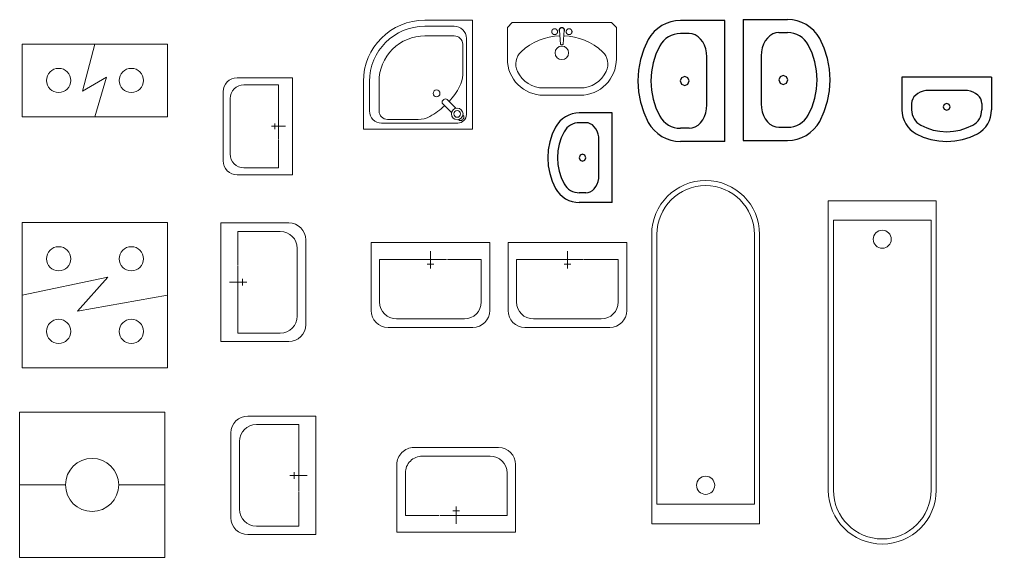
# Model space of a CAD drawing. Header units: millimetres. Extents: x -497 to 40677, y -388 to 21547.
# Drawn here: x 22518 to 26530, y 7440 to 9663 of the extents above; entities that cross this region are included whole.
import ezdxf

# ---------------------------------------------------------------- set-up
doc = ezdxf.new("R2010")
doc.units = ezdxf.units.MM
doc.linetypes.add('DASHED', pattern=[70, 50, -20])
doc.layers.add('MEBEL', color=7, linetype='DASHED')
doc.layers.add('SANTEH', color=30, linetype='Continuous')

# ---------------------------------------------------------------- blocks, each defined once
blk = doc.blocks.new('A$C0AA73124')
at = {"layer": 'MEBEL', "linetype": 'ByBlock'}
for p, q in [((1.151650423518731, -40.79423401478562), (1.151650423518731, -223.4069011603133)), ((501.1516504235187, -40.79423401478562), (1.151650423518731, -40.79423401478562)), ((501.1516504235187, -40.79423401478562), (501.1516504235187, -223.4069011603133)), ((119.0774849615991, -118.7551710381231), (103.8114908548305, -124.0961604275217)), ((135.3476949086325, -115.484252815193), (119.0774849615991, -118.7551710381231)), ((152.1277585997886, -114.382790953794), (135.3476949086325, -115.484252815193)), ((152.1277585997886, -114.3560134970758), (152.1277585997886, -114.382790953794)), ((350.1755422472488, -114.382790953794), (152.1277585997886, -114.382790953794)), ((350.1755422472488, -114.3560134970758), (350.1755422472488, -114.382790953794)), ((366.9556059384049, -115.484252815193), (350.1755422472488, -114.382790953794)), ((383.2258158854384, -118.7551710381231), (366.9556059384049, -115.484252815193)), ((398.491809992207, -124.0961604275217), (383.2258158854384, -118.7551710381231)), ((68.44152803342149, -150.6335793424805), (61.3228780720965, -162.0873680504446)), ((78.1029417632526, -140.2812524959445), (68.44152803342149, -150.6335793424805)), ((90.01356209427468, -131.3449377235083), (78.1029417632526, -140.2812524959445)), ((103.8114908548305, -124.0961604275217), (90.01356209427468, -131.3449377235083)), ((412.2897387527628, -131.3449377235083), (398.491809992207, -124.0961604275217)), ((424.2003590837849, -140.2812524959445), (412.2897387527628, -131.3449377235083)), ((433.861772813616, -150.6335793424805), (424.2003590837849, -140.2812524959445)), ((440.980422774941, -162.0873680504446), (433.861772813616, -150.6335793424805)), ((56.96328845609969, -174.29460104584), (55.49522310988687, -186.8843677311961)), ((55.49522310988687, -186.8843677311961), (55.49522310988687, -223.4069011603133)), ((61.3228780720965, -162.0873680504446), (56.96328845609969, -174.29460104584)), ((237.7009572880488, -192.4558273016592), (232.1294977680227, -205.9065205588704)), ((251.1516504235187, -186.8843677311961), (237.7009572880488, -192.4558273016592)), ((264.6023435589887, -192.4558273016592), (251.1516504235187, -186.8843677311961)), ((270.1738030790148, -205.9065205588704), (264.6023435589887, -192.4558273016592)), ((445.3400123909378, -174.2946010458109), (440.980422774941, -162.0873680504446)), ((446.8080777371506, -186.8843677311961), (445.3400123909378, -174.2946010458109)), ((446.8080777371506, -186.8843677311961), (446.8080777371506, -223.4069011603133)), ((1.146211615850916, -223.4069011603133), (2.504097866418306, -243.6090951637598)), ((55.49521920297411, -223.4069011603133), (56.36423512420151, -236.3358399615972)), ((56.36423512420151, -236.3358399615972), (58.95564925928193, -249.0321866752056)), ((232.1294977680227, -205.9065205588704), (237.7009572880488, -219.3572138160525)), ((237.7009572880488, -219.3572138160525), (251.1516504235187, -224.9286733865156)), ((251.1516504235187, -224.9286733865156), (264.6023435589887, -219.3572138160525)), ((264.6023435589887, -219.3572138160525), (270.1738030790148, -205.9065205588704)), ((443.3476515877555, -249.0321866752056), (445.9390657228359, -236.3358399615972)), ((445.9390657228359, -236.3358399615972), (446.8080816440633, -223.4069011603133)), ((499.7992029806192, -243.6090951637598), (501.1570892311865, -223.4069011603133)), ((2.504097866418306, -243.6090951637598), (6.553328194204369, -263.4478509491601)), ((6.553328194204369, -263.4478509491601), (13.22105679570814, -282.566268565366)), ((58.95564925928193, -249.0321866752056), (63.22284197200497, -261.2675335536478)), ((63.22284197200497, -261.2675335536478), (69.0890463074611, -272.8217662535899)), ((69.0890463074611, -272.8217662535899), (76.44872903246142, -283.4870237009891)), ((425.854571814576, -283.4870237009891), (433.2142545395764, -272.8217662535899)), ((433.2142545395764, -272.8217662535899), (439.0804588750325, -261.2675335536478)), ((439.0804588750325, -261.2675335536478), (443.3476515877555, -249.0321866752056)), ((489.0822440513293, -282.566268565366), (495.7499726528331, -263.4478509491601)), ((495.7499726528331, -263.4478509491601), (499.7992029806192, -243.6090951637598)), ((13.22105679570814, -282.566268565366), (22.38733098650118, -300.6204069716914)), ((22.38733098650118, -300.6204069716914), (33.88724915454804, -317.2854715497524)), ((33.88724915454804, -317.2854715497524), (47.51392734622641, -332.2616571707767)), ((76.44872903246142, -283.4870237009891), (85.1694891823281, -293.0714375195093)), ((85.1694891823281, -293.0714375195093), (95.09443995908077, -301.4025837497029)), ((95.09443995908077, -301.4025837497029), (106.0450311307795, -308.3305847624433)), ((106.0450311307795, -308.3305847624433), (140.3178173678461, -324.2505649423401)), ((361.9854834791913, -324.2505649423401), (396.2582697162579, -308.3305847624433)), ((396.2582697162579, -308.3305847624433), (407.2088608879567, -301.4025837497029)), ((407.2088608879567, -301.4025837497029), (417.1338116647094, -293.0714375195093)), ((417.1338116647094, -293.0714375195093), (425.854571814576, -283.4870237009891)), ((454.7893735008111, -332.2616571707767), (468.4160516924894, -317.2854715497524)), ((468.4160516924894, -317.2854715497524), (479.9159698605363, -300.6204069716914)), ((479.9159698605363, -300.6204069716914), (489.0822440513293, -282.566268565366)), ((47.51392734622641, -332.2616571707767), (63.0222211163491, -345.2795417009911)), ((63.0222211163491, -345.2795417009911), (80.13313568584272, -356.1049329157395)), ((80.13313568584272, -356.1049329157395), (120.5260621377965, -374.8677665342693)), ((140.3178173678461, -324.2505649423401), (176.2992903082049, -335.8005973340187)), ((176.2992903082049, -335.8005973340187), (213.4347360826214, -342.8026191002573)), ((213.4347360826214, -342.8026191002573), (251.1516504235187, -345.1486825038737)), ((251.1516504235187, -345.1486825038737), (288.8685647644161, -342.8026191002573)), ((288.8685647644161, -342.8026191002573), (326.0040105388325, -335.8005973340187)), ((326.0040105388325, -335.8005973340187), (361.9854834791913, -324.2505649423401)), ((381.7772387092409, -374.8677665342693), (422.1701651611947, -356.1049329157395)), ((422.1701651611947, -356.1049329157395), (439.2810797306884, -345.2795417009911)), ((439.2810797306884, -345.2795417009911), (454.7893735008111, -332.2616571707767)), ((120.5260621377965, -374.8677665342693), (162.9327978933579, -388.4803045889421)), ((162.9327978933579, -388.4803045889421), (206.6995730432536, -396.7326873107522)), ((206.6995730432536, -396.7326873107522), (251.1516504235187, -399.4976905828808)), ((251.1516504235187, -399.4976905828808), (295.6037278037838, -396.7326873107522)), ((295.6037278037838, -396.7326873107522), (339.3705029536795, -388.4803045889421)), ((339.3705029536795, -388.4803045889421), (381.7772387092409, -374.8677665342693))]:
    blk.add_line(p, q, dxfattribs=at)
blk = doc.blocks.new('раковина')
at = {"color": 0, "lineweight": 9}
for p, q in [((-35, 0), (-106.6460973620415, 0)), ((-88.58649766817689, 13.64212143234909), (-88.58649766817689, -14.03530623205006))]:
    blk.add_line(p, q, dxfattribs=at)
blk.add_lwpolyline([(0, 245), (-279.9999999962747, 245, 0.4142135623730951), (-349.9999999962747, 175), (-349.9999999962747, -175, 0.4142135623730951), (-280, -245), (0, -245)], format="xyb", close=True, dxfattribs=at)
blk.add_lwpolyline([(-69.99999999627471, 210), (-244.9999999962747, 210.0000000009313, 0.4142135623730951), (-314.9999999962747, 140.0000000009313), (-314.9999999962747, -140, 0.4142135623730951), (-245, -210), (-70, -210), (-69.99999999627471, -70)], format="xyb", dxfattribs=at)
blk.add_lwpolyline([(-69.99999999627471, -66.5), (-69.99999999627471, 210)], dxfattribs=at)
blk = doc.blocks.new('плита')
at = {"lineweight": 9}
blk.add_lwpolyline([(300.0000000000218, 299.9999999999927), (300.0000000000218, -300.0000000000073), (-299.9999999999782, -300.0000000000073), (-299.9999999999782, 299.9999999999927)], close=True, dxfattribs=at)
for centre in [(-149.9999999999782, 149.9999999999927), (150.0000000000218, 149.9999999999927), (-149.9999999999782, -150.0000000000073), (150.0000000000218, -150.0000000000073)]:
    blk.add_circle(centre, 50, dxfattribs=at)

msp = doc.modelspace()

# ---------------------------------------------------------------- hatches: boundary and pattern name
at = {"lineweight": 9, "ltscale": 600}
h = msp.add_hatch(color=256, dxfattribs=at)
edge = h.paths.add_edge_path()
edge.add_line((24747.34371264145, 9609.259018554869), (24746.63628538005, 9617.204801113221))
edge.add_ellipse((24756.58309841395, 9618.990117893954), major_axis=(10.10576298371302, -3.712715341110187e-15), ratio=1, start_angle=540, end_angle=550.1754626554053, ccw=False)
edge.add_arc((24756.58309841395, 9618.990117893954), 10.10576298371302, 450, 540, ccw=False)
edge.add_line((24756.58309841395, 9629.095880877627), (24756.58309841395, 9630.022441287401))
edge.add_line((24756.58309841395, 9630.02244128746), (24748.94448700413, 9630.02244128746))
edge.add_arc((24756.58309841395, 9618.990117893954), 13.41866400745597, 844.6981342835142, 946.4847699121553)
h.paths.add_polyline_path([(24756.58309841395, 9630.02244128746), (24764.22170982376, 9630.02244128746, 0.152566653256377), (24756.58309841395, 9632.408781901402)])
h.paths.add_polyline_path([(24748.94448700041, 9630.02244128746), (24756.58309841395, 9630.02244128746), (24756.58309841395, 9632.408781901402, 0.1525666532563772)])
h.paths.add_polyline_path([(24766.52991144225, 9617.20480111328), (24765.82248418272, 9609.259018554869, 0.4758332592079194), (24764.22170982376, 9630.02244128746), (24756.58309841395, 9630.02244128746), (24756.58309841395, 9629.095880877627, -0.4672400657637396)])

# ---------------------------------------------------------------- linework, layer by layer
for p, q in [((24746.63628538192, 9617.20480111328), (24746.47733542934, 9618.990117893954)), ((24746.47733542934, 9618.990117893954), (24751.65565249562, 9560.82755665428)), ((24751.65565249562, 9560.82755665428), (24746.63628538192, 9617.20480111328)), ((24766.68886139482, 9618.990117893954), (24761.51054432854, 9560.827556654396)), ((24766.68886139482, 9618.990117893954), (24761.51054432854, 9560.827556654396))]:
    msp.add_line(p, q, dxfattribs=at)
at = {"lineweight": 9}
for p, q in [((22529.58242192358, 9561.07084973569), (23129.58242192358, 9561.07084973569)), ((22829.58242192358, 9561.07084973569), (22777.57279512525, 9366.968280042805)), ((22777.57279512525, 9366.968280042805), (22876.95490472257, 9424.346567772613)), ((22876.95490472257, 9424.346567772613), (22829.58242192358, 9261.07084973569)), ((25856.33463896677, 7718.785482403058), (25856.33463896677, 8914.367077089548)), ((25856.33463896677, 8914.367077089548), (26301.74764076859, 8914.367077090013)), ((26301.74764076859, 7718.785482403058), (26301.74764076859, 8914.367077090013)), ((25877.62053769693, 8833.40661727095), (26280.46174203843, 8833.40661727095)), ((25877.62053769693, 7718.785482403058), (25877.62053769693, 8833.40661727095)), ((26280.46174203843, 7718.785482403058), (26280.46174203843, 8833.40661727095)), ((25127.38473956153, 8775.182935095094), (25127.38473956153, 7579.601340408139)), ((25148.67063829169, 8775.182935095094), (25148.67063829169, 7660.561800227202)), ((25551.51184263319, 8775.182935095094), (25551.51184263319, 7660.561800227202)), ((25572.79774136335, 8775.182935095094), (25572.79774136335, 7579.601340408604)), ((22529.58242192358, 8524.537121177469), (22882.6404525885, 8598.510244502155)), ((22882.6404525885, 8598.510244502155), (22756.8952805759, 8457.699793790634)), ((22756.8952805759, 8457.699793790634), (23129.58242192358, 8524.537121177469)), ((22517.81904956565, 7740.322808453049), (22708.07490212336, 7740.322808453049)), ((22927.56319701165, 7740.322808453049), (23117.81904956565, 7740.322808453049)), ((25551.51184263319, 7660.561800227202), (25148.67063829169, 7660.561800227202)), ((25572.79774136335, 7579.601340408604), (25127.38473956153, 7579.601340408139))]:
    msp.add_line(p, q, dxfattribs=at)
at = {"color": 0, "lineweight": 9}
for p, q in [((23572.27692216501, 9232.789217613456), (23572.27692216501, 9210.195399101176)), ((23616.02100191504, 9221.65279194904), (23557.53439179301, 9221.65279194904)), ((24214.19455791131, 8706.113045590399), (24214.19455791131, 8634.466948226494)), ((24779.32663186506, 8706.113045590399), (24779.32663186506, 8634.466948226494)), ((24200.5524364771, 8652.526547922222), (24228.2298641415, 8652.526547922222)), ((24765.68451043457, 8652.526547922222), (24793.36193809897, 8652.526547922222)), ((23437.9741109857, 8563.744509920878), (23437.9741109857, 8591.421937585277)), ((23384.38761331752, 8577.386631353227), (23456.03371068329, 8577.386631353227)), ((24334.35282676533, 7633.240330528635), (24306.67539910093, 7633.240330528635)), ((24320.71070533484, 7579.653832860458), (24320.71070533484, 7651.299930224362))]:
    msp.add_line(p, q, dxfattribs=at)
at = {"lineweight": 9, "ltscale": 600}
msp.add_lwpolyline([(24981.58309841395, 9500.02244128746, -0.414213562373095), (24831.58309841395, 9350.02244128746), (24681.58309841395, 9350.02244128746, -0.414213562373095), (24531.58309841395, 9500.02244128746), (24531.58309841395, 9630.02244128746), (24551.58309841395, 9650.02244128746), (24961.58309841395, 9650.02244128746), (24981.58309841395, 9630.02244128746)], format="xyb", close=True, dxfattribs=at)
msp.add_lwpolyline([(24748.53391395748, 9595.890745418197, 0.1816379869150311), (24588.60963876412, 9529.764279923802, 0.3263505073803009), (24573.13852308557, 9448.64370947802, 0.2898144196813102), (24681.58309841395, 9380.02244128746), (24831.58309841395, 9380.02244128746, 0.2898144196813102), (24940.0276737386, 9448.643709478136, 0.3263505073803007), (24924.55655806005, 9529.764279923802, 0.1816379869150315), (24764.63228286669, 9595.890745418197)], format="xyb", dxfattribs=at)
for points in [[(24738.71465368435, 9610.216993210772), (24738.76516181842, 9610.015490546291), (24738.80222757399, 9609.81948288279), (24738.81480598316, 9609.63112489081), (24738.79185208172, 9609.452571240538), (24738.72594785929, 9609.285045357356), (24738.62418316171, 9609.126045685429), (24738.49727478117, 9608.97213942388), (24738.35593951732, 9608.81989377195), (24738.21089416981, 9608.665875928877), (24738.07285553083, 9608.506653093435), (24737.95254040003, 9608.338792465096), (24737.86066558078, 9608.158861242751), (24737.80446804554, 9607.964804384093), (24737.77726549149, 9607.760077879233), (24737.76889579609, 9607.549515477433), (24737.7691968368, 9607.33795092714), (24737.76800649107, 9607.130217977268), (24737.75516263262, 9606.931150376731), (24737.7205031389, 9606.745581874326), (24737.6538658911, 9606.578346218732), (24737.54837018118, 9606.432473181914), (24737.41026099637, 9606.303776628505), (24737.24906474591, 9606.186266445955), (24737.07430783525, 9606.073952522063), (24736.8955166699, 9605.96084474428), (24736.72221766278, 9605.840953000523), (24736.56393721566, 9605.708287178124), (24736.43020173401, 9605.556857164884), (24736.32750977069, 9605.382872717855), (24736.25024842337, 9605.19134307262), (24736.18977693707, 9604.989477334246), (24736.13745455683, 9604.784484607568), (24736.08464052394, 9604.583573997654), (24736.02269407973, 9604.393954609455), (24735.94297446922, 9604.22283554804), (24735.83684093371, 9604.07742591836), (24735.69838241726, 9603.96237146743), (24735.53260665626, 9603.872064510178), (24735.34725108609, 9603.798334003477), (24735.15005314961, 9603.73300890455), (24734.94875027851, 9603.667918169922), (24734.75107991189, 9603.5948907567), (24734.56477948517, 9603.505755621874), (24734.39758643747, 9603.39234172232), (24734.25485255808, 9603.249361769813), (24734.13238703326, 9603.083063496211), (24734.02361340314, 9602.902578388042), (24733.92195520789, 9602.717037931834), (24733.82083598763, 9602.53557361423), (24733.71367927879, 9602.367316921991), (24733.59390862897, 9602.221399341644), (24733.45494756714, 9602.106952359718), (24733.29222610086, 9602.029945788956), (24733.10920006275, 9601.983702746154), (24732.91133174911, 9601.958384674326), (24732.70408345625, 9601.944153016484), (24732.49291747675, 9601.931169215175), (24732.28329611063, 9601.909594713645), (24732.08068165049, 9601.869590954673), (24731.89053638891, 9601.801319381157), (24731.71672908828, 9601.698327879472), (24731.5567543456, 9601.567710109572), (24731.4065132165, 9601.419946174654), (24731.26190676406, 9601.265516178268), (24731.11883605138, 9601.114900223496), (24730.97320213035, 9600.978578414004), (24730.82090606779, 9600.867030852874), (24730.65784891561, 9600.790737643423), (24730.48108889029, 9600.756617558822), (24730.29231277347, 9600.757344051082), (24730.09436450765, 9600.782029241607), (24729.89008803159, 9600.819785252148), (24729.68232728034, 9600.859724204223), (24729.47392619267, 9600.890958219585), (24729.26772870735, 9600.902599419751), (24729.06657876313, 9600.883759926357), (24728.87261899054, 9600.827228210335), (24728.68518682808, 9600.740498138875), (24728.50291840598, 9600.63473992893), (24728.3244498545, 9600.521123796869), (24728.14841730386, 9600.410819959296), (24727.97345688805, 9600.314998633046), (24727.79820473358, 9600.244830034724), (24727.62129697442, 9600.211484380816), (24727.44160486624, 9600.222394672855), (24727.25894017384, 9600.270045051751), (24727.07334977255, 9600.343182443343), (24726.88488055632, 9600.430553773353), (24726.69357940421, 9600.52090596762), (24726.49949320272, 9600.602985951751), (24726.30266883835, 9600.665540651702), (24726.10315319762, 9600.697316993195), (24725.90122816578, 9600.690797158219), (24725.69811563805, 9600.653404354867), (24725.49527251587, 9600.596297046803), (24725.29415569693, 9600.530633698501), (24725.09622208268, 9600.46757277409), (24724.90292857453, 9600.418272737465), (24724.71573207021, 9600.393892052984), (24724.53608946741, 9600.405589184542), (24724.36443900556, 9600.460716681722), (24724.19714428351, 9600.551403434649), (24724.02955023438, 9600.665972419018), (24723.85700179503, 9600.792746610176), (24723.67484389857, 9600.920048983819), (24723.47842148558, 9601.03620251541), (24723.26307948917, 9601.129530180297), (24723.02416284621, 9601.188354954407), (24722.75903786585, 9601.208581160106), (24722.47315635771, 9601.21643850876), (24722.17399150372, 9601.245738059217), (24721.86901648954, 9601.330290869744), (24721.56570449338, 9601.503907998958), (24721.27152870462, 9601.800400505243), (24720.99396230519, 9602.253579447446), (24720.74047847331, 9602.897255883836), (24720.05013445631, 9602.852550813397), (24719.5219038637, 9602.910746193193), (24719.12837546185, 9603.050684036272), (24718.84213802085, 9603.25120635557), (24718.63578030706, 9603.49115516425), (24718.4818910794, 9603.749372475366), (24718.35305911169, 9604.004700301848), (24718.22187316656, 9604.235980656864), (24718.06692116201, 9604.427112528523), (24717.89078760386, 9604.582222804944), (24717.70205614954, 9604.710495349536), (24717.50931046024, 9604.821114025479), (24717.32113418967, 9604.923262696066), (24717.14611099899, 9605.026125224475), (24716.99282454193, 9605.138885474116), (24716.86985847965, 9605.270727308169), (24716.78278649837, 9605.428292398741), (24716.72514240682, 9605.608053651806), (24716.68745003879, 9605.803941782615), (24716.66023323551, 9606.009887505956), (24716.63401583448, 9606.219821536964), (24716.59932166949, 9606.427674590544), (24716.54667458177, 9606.627377381716), (24716.4665984051, 9606.812860625381), (24716.3528966853, 9606.979858067869), (24716.21249176055, 9607.131315580853), (24716.0555856885, 9607.271982067781), (24715.89238050819, 9607.40660643152), (24715.73307827354, 9607.539937575399), (24715.58788103476, 9607.676724402401), (24715.46699083835, 9607.821715815626), (24715.38060973451, 9607.979660718403), (24715.33545812458, 9608.153929533022), (24715.32432983309, 9608.342378758643), (24715.33653703943, 9608.541486414084), (24715.36139191926, 9608.747730517462), (24715.38820665568, 9608.957589087593), (24715.40629342437, 9609.167540143062), (24715.40496440843, 9609.374061702103), (24715.3735317798, 9609.573631783416), (24715.30493278295, 9609.763659162614), (24715.20660488919, 9609.945275643891), (24715.08961063862, 9610.120543788471), (24714.96501257137, 9610.291526157693), (24714.84387321636, 9610.46028531278), (24714.73725511745, 9610.628883815072), (24714.65622080729, 9610.799384225793), (24714.61183282227, 9610.973849106398), (24714.61143862322, 9611.153871694514), (24714.64752536506, 9611.339167934893), (24714.70886511967, 9611.528984448574), (24714.78422996268, 9611.722567856596), (24714.86239196599, 9611.919164780113), (24714.93212321267, 9612.118021840397), (24714.98219577089, 9612.318385658255), (24715.00138171628, 9612.51950285519), (24714.98219577089, 9612.720620052009), (24714.93212321267, 9612.920983869983), (24714.86239196599, 9613.119840930034), (24714.78422996268, 9613.316437853668), (24714.70886511967, 9613.510021261689), (24714.64752536506, 9613.69983777537), (24714.61143862322, 9613.885134015633), (24714.61183282227, 9614.065156603865), (24714.65622080729, 9614.239621484354), (24714.73725511745, 9614.410121895075), (24714.84387321636, 9614.578720397483), (24714.96501257137, 9614.74747955257), (24715.08961063862, 9614.918461921792), (24715.20660488919, 9615.093730066255), (24715.30493278295, 9615.275346547533), (24715.3735317798, 9615.46537392673), (24715.40496440843, 9615.664944008044), (24715.40629342437, 9615.871465567201), (24715.38820665568, 9616.081416622554), (24715.36139191926, 9616.291275192685), (24715.33653703943, 9616.497519296296), (24715.32432983309, 9616.696626951503), (24715.33545812458, 9616.885076177241), (24715.38060973451, 9617.05934499186), (24715.46699083835, 9617.217289894637), (24715.58788103476, 9617.362281307862), (24715.73307827726, 9617.499068134865), (24715.89238050819, 9617.632399278627), (24716.0555856885, 9617.767023642482), (24716.21249176055, 9617.907690129294), (24716.3528966853, 9618.059147642394), (24716.4665984051, 9618.226145084882), (24716.54667458177, 9618.411628328548), (24716.59932166949, 9618.611331119602), (24716.63401583448, 9618.819184173182), (24716.66023323551, 9619.029118204191), (24716.68745003879, 9619.235063927648), (24716.72514240682, 9619.430952058341), (24716.78278649837, 9619.610713311522), (24716.86985847965, 9619.768278401978), (24716.99280506239, 9619.899779067775), (24717.1459551701, 9620.010151139977), (24717.32060827181, 9620.10653147223), (24717.50806384027, 9620.196056918641), (24717.69962134451, 9620.285864333091), (24717.88658026099, 9620.383090569456), (24718.06024005503, 9620.494872481846), (24718.21190020308, 9620.628346924139), (24718.33558844641, 9620.78808873571), (24718.43624559283, 9620.96842469804), (24718.52154072985, 9621.161119577991), (24718.59914293379, 9621.35793814266), (24718.67672128842, 9621.550645158793), (24718.76194487751, 9621.731005393252), (24718.86248278111, 9621.89078361325), (24718.98600407928, 9622.021744585298), (24719.13779095799, 9622.118538343864), (24719.31357798964, 9622.187355991504), (24719.5067128563, 9622.237273898376), (24719.71054323629, 9622.27736843429), (24719.91841680795, 9622.31671596929), (24720.1236812459, 9622.3643928733), (24720.31968422845, 9622.429475516248), (24720.49977344141, 9622.521040268177), (24720.65930196136, 9622.645003482285), (24720.80164451018, 9622.794641444161), (24720.93218120799, 9622.960070422552), (24721.05629218608, 9623.131406686436), (24721.17935756088, 9623.298766504791), (24721.30675745994, 9623.45226614613), (24721.44387200713, 9623.582021879665), (24721.59608132631, 9623.678149974025), (24721.76717116922, 9623.73415491735), (24721.95454978064, 9623.75709407479), (24722.15403104067, 9623.757413030537), (24722.36142881826, 9623.745557368784), (24722.57255699352, 9623.731972673959), (24722.78322943539, 9623.727104530255), (24722.98926002026, 9623.7413985221), (24723.18646262452, 9623.785300233685), (24723.37180766329, 9623.865695785433), (24723.54689170659, 9623.975233443249), (24723.7144678706, 9624.103002009033), (24723.87728926406, 9624.238090284685), (24724.03810901061, 9624.369587072222), (24724.19968021527, 9624.486581173544), (24724.36475599796, 9624.578161390666), (24724.53608946741, 9624.633416525605), (24724.71573207021, 9624.64511365728), (24724.90292857453, 9624.620732972682), (24725.09622208268, 9624.571432936056), (24725.29415569693, 9624.508372011529), (24725.49527251587, 9624.442708663344), (24725.69811563805, 9624.385601355396), (24725.90122816578, 9624.348208551812), (24726.10315319762, 9624.341688717068), (24726.30266884208, 9624.373465058445), (24726.49949320272, 9624.436019758396), (24726.69357940421, 9624.518099742527), (24726.88488055632, 9624.608451936794), (24727.07334977255, 9624.695823266804), (24727.25894017384, 9624.768960658395), (24727.44160486624, 9624.816611037408), (24727.62129697442, 9624.827521329447), (24727.79820473358, 9624.794175675423), (24727.97345688805, 9624.7240070771), (24728.14841730386, 9624.628185750735), (24728.3244498545, 9624.517881913394), (24728.50291840598, 9624.404265781217), (24728.68518682808, 9624.298507571155), (24728.87261899054, 9624.211777499811), (24729.06657876313, 9624.155245783673), (24729.26772870735, 9624.136406290396), (24729.47392619267, 9624.148047490562), (24729.68232728034, 9624.179281505923), (24729.89008803159, 9624.219220457999), (24730.09436450765, 9624.25697646854), (24730.29231277347, 9624.281661659064), (24730.48108889029, 9624.282388151209), (24730.65784891561, 9624.248268066724), (24730.82090606779, 9624.171974857272), (24730.97320213035, 9624.060427296143), (24731.11883605138, 9623.924105486534), (24731.26190676406, 9623.773489531879), (24731.4065132165, 9623.619059535493), (24731.5567543456, 9623.471295600575), (24731.71672908828, 9623.340677830674), (24731.89053638891, 9623.237686328874), (24732.08068165049, 9623.169414755474), (24732.28329611063, 9623.129410996502), (24732.49291747675, 9623.107836494855), (24732.70408345625, 9623.094852693663), (24732.91133174911, 9623.080621035704), (24733.10920006275, 9623.055302963876), (24733.29222610086, 9623.00905992119), (24733.45494756714, 9622.932053350429), (24733.59390862897, 9622.817606368502), (24733.71367927879, 9622.67168878804), (24733.82083598763, 9622.5034320958), (24733.92195520789, 9622.321967778196), (24734.02361340314, 9622.136427322104), (24734.13238703326, 9621.955942213819), (24734.25485255808, 9621.789643940334), (24734.39758643747, 9621.646663987827), (24734.56477948517, 9621.533250088272), (24734.75107991189, 9621.44411495333), (24734.94875027851, 9621.371087540108), (24735.15005314961, 9621.305996805597), (24735.34725108609, 9621.240671706553), (24735.53260665626, 9621.166941199852), (24735.69838241726, 9621.0766342426), (24735.83684093371, 9620.961579791787), (24735.94297446922, 9620.816170162223), (24736.02269407973, 9620.645051100808), (24736.08464052394, 9620.45543171261), (24736.13745455683, 9620.254521102695), (24736.18977693707, 9620.049528376017), (24736.25024842337, 9619.847662637527), (24736.32750977069, 9619.656132992408), (24736.43020173401, 9619.482148545496), (24736.56393721566, 9619.33071853214), (24736.72221766278, 9619.198052709857), (24736.8955166699, 9619.078160965866), (24737.07430783525, 9618.9650531882), (24737.24906474591, 9618.852739264308), (24737.41026099637, 9618.735229081758), (24737.54837018118, 9618.606532528349), (24737.6538658911, 9618.460659491531), (24737.7205031389, 9618.293423835938), (24737.75516263262, 9618.107855333416), (24737.76800649107, 9617.908787732878), (24737.7691968368, 9617.701054783123), (24737.76889579609, 9617.48949023283), (24737.77726549149, 9617.278927830914), (24737.80446804554, 9617.07420132617), (24737.86066558078, 9616.880144467395), (24737.95254040376, 9616.700213245167), (24738.07285553083, 9616.532352616712), (24738.21089416981, 9616.373129781503), (24738.35593951732, 9616.219111938197), (24738.49727478117, 9616.066866286383), (24738.62418316171, 9615.91296002495), (24738.72594785929, 9615.753960353024), (24738.79185208172, 9615.586434469726), (24738.81480598316, 9615.407880819454), (24738.80222757399, 9615.219522827356), (24738.76516181842, 9615.023515163972), (24738.71465368435, 9614.822012499491), (24738.66174813971, 9614.617169504338), (24738.61749014497, 9614.411140849166), (24738.59292466805, 9614.20608120405), (24738.59909667686, 9614.00414523953), (24738.64333800465, 9613.80701854865), (24738.71812797204, 9613.61451041494), (24738.81223276124, 9613.425961044552), (24738.91441856563, 9613.240710643404), (24739.01345156744, 9613.058099417765), (24739.09809795633, 9612.877467573671), (24739.15712392196, 9612.698155317506), (24739.17929564283, 9612.51950285519), (24739.15712392196, 9612.340850392757), (24739.09809795633, 9612.161538136475), (24739.01345156744, 9611.980906292498), (24738.91441856563, 9611.79829506686), (24738.81223276124, 9611.613044665712), (24738.71812797204, 9611.424495295207), (24738.64333800465, 9611.231987161496), (24738.59909667686, 9611.034860470616), (24738.59292466805, 9610.832924506212), (24738.61749014497, 9610.627864861097), (24738.66174813971, 9610.421836205809)], [(24777.63359017164, 9603.872064510178), (24777.81894573808, 9603.798334003477), (24778.01614367828, 9603.73300890455), (24778.21744654566, 9603.667918169922), (24778.41511691228, 9603.5948907567), (24778.601417339, 9603.505755621874), (24778.7686103867, 9603.39234172232), (24778.91134426609, 9603.249361769813), (24779.03380979091, 9603.083063496211), (24779.14258342102, 9602.902578388042), (24779.24424161628, 9602.717037931834), (24779.34536083654, 9602.53557361423), (24779.45251754537, 9602.367316921991), (24779.5722881952, 9602.221399341644), (24779.71124925703, 9602.106952359718), (24779.8739707233, 9602.029945788956), (24780.05699676141, 9601.98370274627), (24780.25486507505, 9601.958384674443), (24780.46211336792, 9601.944153016484), (24780.67327934742, 9601.931169215175), (24780.88290071354, 9601.909594713645), (24781.08551517368, 9601.86959095479), (24781.27566043526, 9601.801319381157), (24781.44946773589, 9601.698327879589), (24781.60944248229, 9601.567710109572), (24781.75968360767, 9601.41994617477), (24781.90429006011, 9601.265516178268), (24782.04736077652, 9601.114900223612), (24782.19299469382, 9600.978578414004), (24782.3452907601, 9600.867030852874), (24782.50834790856, 9600.79073764354), (24782.68510793388, 9600.756617558938), (24782.8738840507, 9600.757344051199), (24783.07183231652, 9600.782029241607), (24783.27610879258, 9600.819785252148), (24783.48386954382, 9600.85972420434), (24783.69227063149, 9600.890958219585), (24783.89846811682, 9600.902599419867), (24784.09961806476, 9600.883759926473), (24784.29357783363, 9600.827228210335), (24784.48100999609, 9600.740498138875), (24784.66327841819, 9600.63473992893), (24784.84174696967, 9600.521123796869), (24785.01777952031, 9600.410819959296), (24785.19273993984, 9600.314998633163), (24785.36799209059, 9600.244830034724), (24785.54489984974, 9600.211484380816), (24785.72459195793, 9600.222394672855), (24785.90725665406, 9600.270045051751), (24786.09284705162, 9600.34318244346), (24786.28131626785, 9600.430553773353), (24786.47261741996, 9600.52090596762), (24786.66670362145, 9600.602985951751), (24786.86352798581, 9600.665540651818), (24787.06304362655, 9600.697316993195), (24787.26496866212, 9600.690797158219), (24787.46808118984, 9600.653404354867), (24787.67092431203, 9600.596297046919), (24787.87204112724, 9600.530633698501), (24788.06997474149, 9600.46757277409), (24788.26326824963, 9600.418272737581), (24788.45046475768, 9600.393892052984), (24788.63010736048, 9600.405589184542), (24788.80175781861, 9600.460716681722), (24788.96905254439, 9600.551403434649), (24789.13664659351, 9600.665972419018), (24789.30919503287, 9600.792746610176), (24789.4913529256, 9600.920048983819), (24789.68777533859, 9601.03620251541), (24789.90311733499, 9601.129530180297), (24790.14203397796, 9601.188354954407), (24790.40715895832, 9601.208581160106), (24790.69304046646, 9601.21643850876), (24790.99220532045, 9601.245738059217), (24791.29718033463, 9601.330290869744), (24791.60049233079, 9601.503907998842), (24791.89466811955, 9601.800400505243), (24792.1722345227, 9602.253579447446), (24792.42571835086, 9602.897255883836), (24793.11606236786, 9602.852550813397), (24793.64429296047, 9602.910746193076), (24794.03782136232, 9603.050684036156), (24794.32405880332, 9603.25120635557), (24794.53041651711, 9603.491155164134), (24794.68430574477, 9603.74937247525), (24794.81313771248, 9604.004700301732), (24794.9443236576, 9604.235980656864), (24795.09927566216, 9604.427112528523), (24795.27540922031, 9604.582222804944), (24795.46414067462, 9604.710495349536), (24795.65688636393, 9604.821114025362), (24795.8450626345, 9604.92326269595), (24796.02008582518, 9605.026125224475), (24796.17337228224, 9605.138885474116), (24796.29633834452, 9605.270727308169), (24796.3834103258, 9605.428292398625), (24796.44105442107, 9605.60805365169), (24796.47874678537, 9605.803941782615), (24796.50596358866, 9606.009887505956), (24796.53218098969, 9606.219821536964), (24796.56687515468, 9606.427674590544), (24796.6195222424, 9606.6273773816), (24796.69959841907, 9606.812860625265), (24796.81330013886, 9606.979858067753), (24796.95370506361, 9607.131315580853), (24797.11061113939, 9607.271982067781), (24797.27381631598, 9607.40660643152), (24797.43311855063, 9607.539937575282), (24797.5783157894, 9607.676724402285), (24797.69920598582, 9607.821715815626), (24797.78558708966, 9607.979660718287), (24797.83073869959, 9608.153929532906), (24797.84186699108, 9608.342378758527), (24797.82965978846, 9608.541486413968), (24797.80480490491, 9608.747730517345), (24797.77799016848, 9608.957589087593), (24797.7599033998, 9609.167540142946), (24797.76123241946, 9609.374061701987), (24797.79266504437, 9609.5736317833), (24797.86126404494, 9609.763659162498), (24797.95959193498, 9609.945275643775), (24798.07658618555, 9610.120543788471), (24798.20118425653, 9610.291526157693), (24798.3223236078, 9610.46028531278), (24798.42894170672, 9610.628883814956), (24798.50997602061, 9610.799384225793), (24798.5543640019, 9610.973849106282), (24798.55475820095, 9611.153871694514), (24798.51867145911, 9611.339167934893), (24798.4573317045, 9611.528984448458), (24798.38196686149, 9611.72256785648), (24798.30380485818, 9611.919164779996), (24798.2340736115, 9612.11802184028), (24798.18400105328, 9612.318385658255), (24798.16481510788, 9612.519502855073), (24798.18400105328, 9612.720620051892), (24798.2340736115, 9612.920983869866), (24798.30380485818, 9613.119840930034), (24798.38196686149, 9613.316437853551), (24798.4573317045, 9613.510021261573), (24798.51867145911, 9613.699837775253), (24798.55475820095, 9613.885134015633), (24798.5543640019, 9614.065156603865), (24798.50997602061, 9614.239621484354), (24798.42894170672, 9614.410121895075), (24798.3223236078, 9614.578720397367), (24798.20118425653, 9614.747479552454), (24798.07658618555, 9614.918461921676), (24797.95959193498, 9615.093730066255), (24797.86126404494, 9615.275346547533), (24797.79266504437, 9615.46537392673), (24797.76123241946, 9615.664944008044), (24797.7599033998, 9615.871465567201), (24797.77799016848, 9616.081416622437), (24797.80480490491, 9616.291275192685), (24797.82965978846, 9616.49751929618), (24797.84186699108, 9616.696626951503), (24797.83073869959, 9616.885076177241), (24797.78558708966, 9617.059344991743), (24797.69920598582, 9617.217289894521), (24797.5783157894, 9617.362281307862), (24797.43311855063, 9617.499068134865), (24797.27381631598, 9617.632399278627), (24797.11061113939, 9617.767023642366), (24796.95370506361, 9617.907690129177), (24796.81330013886, 9618.059147642394), (24796.69959841907, 9618.226145084882), (24796.6195222424, 9618.411628328548), (24796.56687515468, 9618.611331119602), (24796.53218098969, 9618.819184173182), (24796.50596358866, 9619.029118204191), (24796.47874678537, 9619.235063927648), (24796.44105442107, 9619.430952058341), (24796.3834103258, 9619.610713311522), (24796.29633834452, 9619.768278401862), (24796.17339176178, 9619.899779067775), (24796.02024165407, 9620.010151139977), (24795.84558855236, 9620.106531472113), (24795.6581329839, 9620.196056918525), (24795.46657547966, 9620.285864332975), (24795.2796165669, 9620.383090569456), (24795.10595676914, 9620.49487248173), (24794.95429662109, 9620.628346924139), (24794.83060837776, 9620.78808873571), (24794.72995123133, 9620.96842469804), (24794.64465609804, 9621.161119577991), (24794.56705389038, 9621.35793814266), (24794.48947553575, 9621.550645158793), (24794.40425194666, 9621.731005393252), (24794.30371404305, 9621.890783613133), (24794.18019274488, 9622.021744585298), (24794.02840586618, 9622.118538343864), (24793.85261883453, 9622.187355991504), (24793.65948396787, 9622.237273898376), (24793.45565358788, 9622.27736843429), (24793.24778001994, 9622.31671596929), (24793.042515582, 9622.3643928733), (24792.84651259572, 9622.429475516248), (24792.66642338649, 9622.521040268177), (24792.5068948628, 9622.645003482285), (24792.36455231399, 9622.794641444045), (24792.23401561618, 9622.960070422436), (24792.10990464181, 9623.131406686436), (24791.98683926702, 9623.298766504791), (24791.85943936423, 9623.45226614613), (24791.72232481703, 9623.582021879665), (24791.57011549786, 9623.678149974025), (24791.39902565494, 9623.73415491735), (24791.21164704353, 9623.75709407479), (24791.0121657835, 9623.75741303042), (24790.80476800591, 9623.745557368784), (24790.59363983065, 9623.731972673959), (24790.38296738878, 9623.727104530255), (24790.17693680391, 9623.7413985221), (24789.97973419965, 9623.785300233685), (24789.79438916087, 9623.865695785433), (24789.61930511758, 9623.975233443249), (24789.4517289573, 9624.103002009033), (24789.28890756011, 9624.238090284685), (24789.12808781356, 9624.369587072222), (24788.9665166089, 9624.486581173544), (24788.80144082621, 9624.578161390666), (24788.63010736048, 9624.633416525605), (24788.45046475768, 9624.64511365728), (24788.26326824963, 9624.620732972682), (24788.06997474149, 9624.571432936056), (24787.87204112724, 9624.508372011529), (24787.67092431203, 9624.442708663344), (24787.46808118984, 9624.385601355396), (24787.26496866212, 9624.348208551928), (24787.06304362655, 9624.341688717068), (24786.86352798581, 9624.373465058445), (24786.66670362145, 9624.436019758396), (24786.47261741996, 9624.518099742527), (24786.28131626785, 9624.608451936794), (24786.09284705162, 9624.695823266804), (24785.90725665406, 9624.768960658395), (24785.72459195793, 9624.816611037408), (24785.54489984974, 9624.827521329447), (24785.36799209059, 9624.794175675539), (24785.19273993984, 9624.7240070771), (24785.01777952031, 9624.628185750851), (24784.84174696967, 9624.517881913394), (24784.66327841819, 9624.404265781333), (24784.48100999609, 9624.298507571271), (24784.29357783363, 9624.211777499928), (24784.09961806476, 9624.155245783673), (24783.89846811682, 9624.136406290396), (24783.69227063149, 9624.148047490562), (24783.48386954382, 9624.179281505923), (24783.27610879258, 9624.219220458115), (24783.07183231652, 9624.25697646854), (24782.8738840507, 9624.28166165918), (24782.68510793388, 9624.282388151325), (24782.50834790856, 9624.248268066724), (24782.3452907601, 9624.171974857389), (24782.19299469382, 9624.06042729626), (24782.04736077652, 9623.92410548665), (24781.90429006011, 9623.773489531995), (24781.75968360767, 9623.619059535493), (24781.60944248229, 9623.471295600692), (24781.44946773589, 9623.34067783079), (24781.27566043526, 9623.23768632899), (24781.0855151774, 9623.16941475559), (24780.88290071354, 9623.129410996502), (24780.67327934742, 9623.107836494972), (24780.46211336792, 9623.09485269378), (24780.25486507505, 9623.080621035704), (24780.05699676141, 9623.055302963992), (24779.8739707233, 9623.00905992119), (24779.71124925703, 9622.932053350429), (24779.57228819892, 9622.817606368502), (24779.45251754537, 9622.67168878804), (24779.34536083654, 9622.5034320958), (24779.24424161628, 9622.321967778196), (24779.14258342102, 9622.136427322104), (24779.03380979091, 9621.955942213819), (24778.91134426609, 9621.789643940218), (24778.7686103867, 9621.646663987827), (24778.601417339, 9621.533250088272), (24778.41511691228, 9621.44411495333), (24778.21744654939, 9621.371087540108), (24778.01614367828, 9621.305996805597), (24777.81894573808, 9621.240671706553), (24777.63359017164, 9621.166941199852), (24777.46781441063, 9621.076634242716), (24777.32935589046, 9620.961579791787), (24777.22322235868, 9620.816170162107), (24777.14350274444, 9620.645051100691), (24777.08155630395, 9620.45543171261), (24777.02874226734, 9620.254521102579), (24776.9764198871, 9620.049528375901), (24776.9159484008, 9619.84766263741), (24776.8386870572, 9619.656132992292), (24776.73599509016, 9619.48214854538), (24776.60225961223, 9619.33071853214), (24776.44397916138, 9619.19805270974), (24776.27068015427, 9619.078160965866), (24776.09188898891, 9618.9650531882), (24775.91713207826, 9618.852739264192), (24775.75593582779, 9618.735229081758), (24775.61782664299, 9618.606532528232), (24775.51233093307, 9618.460659491415), (24775.44569368527, 9618.293423835821), (24775.41103419155, 9618.107855333299), (24775.3981903331, 9617.908787732762), (24775.39699998737, 9617.701054783007), (24775.39730102808, 9617.48949023283), (24775.38893133268, 9617.278927830797), (24775.36172877863, 9617.07420132617), (24775.30553124339, 9616.880144467279), (24775.21365642414, 9616.700213245167), (24775.09334129334, 9616.532352616712), (24774.95530265808, 9616.373129781387), (24774.81025730685, 9616.219111938197), (24774.668922043, 9616.066866286383), (24774.54201366246, 9615.912960024834), (24774.44024896488, 9615.753960352908), (24774.37434474617, 9615.58643446961), (24774.35139084101, 9615.407880819454), (24774.36396925017, 9615.21952282724), (24774.40103500575, 9615.023515163855), (24774.45154313982, 9614.822012499491), (24774.50444868818, 9614.617169504338), (24774.54870668292, 9614.411140849166), (24774.57327215612, 9614.20608120405), (24774.56710015103, 9614.00414523953), (24774.52285881952, 9613.80701854865), (24774.44806885213, 9613.61451041494), (24774.35396406293, 9613.425961044435), (24774.25177825853, 9613.240710643404), (24774.15274525672, 9613.058099417765), (24774.06809886784, 9612.877467573671), (24774.00907290593, 9612.69815531739), (24773.98690118134, 9612.519502855073), (24774.00907290593, 9612.34085039264), (24774.06809886784, 9612.161538136359), (24774.15274525672, 9611.980906292381), (24774.25177825853, 9611.798295066743), (24774.35396406293, 9611.613044665712), (24774.44806885213, 9611.42449529509), (24774.52285881952, 9611.23198716138), (24774.56710015103, 9611.0348604705), (24774.57327215612, 9610.832924506096), (24774.54870668292, 9610.62786486098), (24774.50444868818, 9610.421836205693), (24774.45154313982, 9610.216993210655), (24774.40103500575, 9610.015490546291), (24774.36396925017, 9609.81948288279), (24774.35139084101, 9609.631124890693), (24774.37434474617, 9609.452571240538), (24774.44024896488, 9609.28504535724), (24774.54201366246, 9609.126045685312), (24774.668922043, 9608.972139423764), (24774.81025730685, 9608.81989377195), (24774.95530265808, 9608.66587592876), (24775.09334129334, 9608.506653093318), (24775.21365642414, 9608.33879246498), (24775.30553124339, 9608.158861242751), (24775.36172877863, 9607.964804383977), (24775.38893133268, 9607.760077879233), (24775.39730102808, 9607.549515477316), (24775.39699998737, 9607.337950927023), (24775.3981903331, 9607.130217977268), (24775.41103419155, 9606.931150376731), (24775.44569368527, 9606.74558187421), (24775.51233093307, 9606.578346218615), (24775.61782664299, 9606.432473181914), (24775.75593582779, 9606.303776628389), (24775.91713207826, 9606.186266445955), (24776.09188898891, 9606.073952521947), (24776.27068015427, 9605.960844744164), (24776.44397916138, 9605.840953000406), (24776.60225961223, 9605.708287178008), (24776.73599509016, 9605.556857164767), (24776.83868705347, 9605.382872717855), (24776.9159484008, 9605.19134307262), (24776.9764198871, 9604.98947733413), (24777.02874226734, 9604.784484607451), (24777.08155630395, 9604.583573997537), (24777.14350274444, 9604.393954609455), (24777.22322235868, 9604.222835547924), (24777.32935589046, 9604.07742591836), (24777.46781441063, 9603.96237146743)]]:
    msp.add_lwpolyline(points, close=True, dxfattribs=at)
at = {"lineweight": 9}
msp.add_lwpolyline([(23129.58242192358, 9561.07084973569), (23129.58242192358, 9261.07084973569), (22529.58242192358, 9261.07084973569), (22529.58242192358, 9561.07084973569)], dxfattribs=at)
at = {"color": 0, "lineweight": 9}
for points in [[(23644.59243050084, 9421.652792044035), (23416.02100182191, 9421.652792044035, 0.4142135623730951), (23358.87814465031, 9364.50993487407), (23358.87814465031, 9078.79564902401, 0.4142135623730951), (23416.02100182191, 9021.652791854045), (23644.59243050084, 9021.652791854045)], [(23349.38761331752, 8332.386631353227), (23629.38761331752, 8332.386631353227, 0.4142135623730951), (23699.38761331752, 8402.386631353227), (23699.38761331752, 8752.386631353227, 0.4142135623730951), (23629.38761331752, 8822.386631353227), (23349.38761331752, 8822.386631353227)], [(23969.19455791131, 8741.113045590399), (23969.19455791131, 8461.11304559133, 0.4142135623730951), (24039.19455791131, 8391.11304559133), (24389.19455791131, 8391.11304559133, 0.4142135623730951), (24459.19455791131, 8461.113045590399), (24459.19455791131, 8741.113045590399)], [(24534.32663186506, 8741.113045590399), (24534.32663186506, 8461.11304559133, 0.4142135623730951), (24604.32663186506, 8391.11304559133), (24954.32663186506, 8391.11304559133, 0.4142135623730951), (25024.32663186506, 8461.113045590399), (25024.32663186506, 8741.113045590399)], [(24565.71070533484, 7544.653832860458), (24565.71070533484, 7824.653832859527, 0.4142135623730951), (24495.71070533484, 7894.653832859527), (24145.71070533484, 7894.653832859527, 0.4142135623730951), (24075.71070533484, 7824.653832860458), (24075.71070533484, 7544.653832860458)]]:
    msp.add_lwpolyline(points, format="xyb", close=True, dxfattribs=at)
for points in [[(23587.44957333297, 9393.081363459052), (23444.59243040771, 9393.081363459867, 0.4142135623730951), (23387.44957323611, 9335.938506289785), (23387.44957323611, 9107.36707760911, 0.4142135623730951), (23444.59243040398, 9050.224220439028), (23587.44957332924, 9050.224220439028), (23587.44957333297, 9164.509934779075)], [(23419.38761331752, 8367.386631353227), (23594.38761331752, 8367.386631352296, 0.4142135623730951), (23664.38761331752, 8437.386631352296), (23664.38761331752, 8717.386631353227, 0.4142135623730951), (23594.38761331752, 8787.386631353227), (23419.38761331752, 8787.386631353227), (23419.38761331752, 8647.386631353227)], [(24004.19455791131, 8671.11304559133), (24004.19455790758, 8496.11304559133, 0.4142135623730951), (24074.19455790758, 8426.11304559133), (24354.19455791131, 8426.11304559133, 0.4142135623730951), (24424.19455791131, 8496.113045590399), (24424.19455791131, 8671.113045590399), (24284.19455791131, 8671.11304559133)], [(24569.32663186506, 8671.11304559133), (24569.32663186506, 8496.11304559133, 0.4142135623730951), (24639.32663186506, 8426.11304559133), (24919.32663186506, 8426.11304559133, 0.4142135623730951), (24989.32663186506, 8496.113045590399), (24989.32663186506, 8671.113045590399), (24849.32663186506, 8671.11304559133)], [(24530.71070533484, 7614.653832859527), (24530.71070533484, 7789.653832859527, 0.4142135623730951), (24460.71070533484, 7859.653832859527), (24180.71070533484, 7859.653832859527, 0.4142135623730951), (24110.71070533484, 7789.653832860458), (24110.71070533484, 7614.653832860458), (24250.71070533484, 7614.653832859527)]]:
    msp.add_lwpolyline(points, format="xyb", dxfattribs=at)
for points in [[(23587.44957333297, 9167.367077637515), (23587.44957333297, 9393.081363459052)], [(24280.69455791131, 8671.11304559133), (24004.19455791131, 8671.11304559133)], [(24845.82663186506, 8671.11304559133), (24569.32663186506, 8671.11304559133)], [(23419.38761331752, 8643.886631353227), (23419.38761331752, 8367.386631353227)], [(24254.21070533484, 7614.653832859527), (24530.71070533484, 7614.653832859527)]]:
    msp.add_lwpolyline(points, dxfattribs=at)
at = {"lineweight": 9}
msp.add_lwpolyline([(23117.81904956565, 7440.322808453049), (22517.81904956565, 7440.322808453049), (22517.81904956565, 8040.322808453049), (23117.81904956565, 8040.322808453049)], close=True, dxfattribs=at)
at = {"lineweight": 9, "ltscale": 600}
msp.add_circle((24756.58309841395, 9525.02244128746), 28, dxfattribs=at)
at = {"lineweight": 9}
for centre, radius in [((22679.58242192358, 9411.07084973569), 50), ((22979.58242192358, 9411.07084973569), 50), ((26079.04113986954, 8755.190379952248), 37.34965406762789), ((22817.81904956565, 7740.322808453049), 109.7441474436782), ((25350.0912404643, 7738.778037545904), 37.34965406762789)]:
    msp.add_circle(centre, radius, dxfattribs=at)
at = {"lineweight": 9, "ltscale": 600}
for centre, radius, start, end in [((24756.58309841395, 9618.990117893954), 10.10576298371234, 349.8245373569417, 180), ((24756.58309841395, 9563.09166795102), 5.422722861947412, 204.6783000094947, 335.3216999905029)]:
    msp.add_arc(centre, radius, start, end, dxfattribs=at)
at = {"lineweight": 9}
for centre, radius, start, end in [((25350.0912404643, 8775.182935095094), 222.7065009012354, 0, 180), ((25350.0912404643, 8775.182935095094), 201.420602171295, 0, 180), ((26079.04113986954, 7718.785482403058), 222.7065009012354, 180, 0), ((26079.04113986954, 7718.785482403058), 201.420602171295, 180, 0)]:
    msp.add_arc(centre, radius, start, end, dxfattribs=at)
at = {"lineweight": 9, "ltscale": 600}
for centre, major_axis, ratio, start_param, end_param in [((24756.58309841395, 9618.990117893954), (10.10576298371302, -3.712715341110187e-15), 1, 6.105589980929039, 9.602373287019926), ((24756.58309841395, 9560.82755665428), (4.92744591785971, -1.810274402953286e-15), 0.6410240960233505, 3.141592653589793, 6.283185307179586)]:
    msp.add_ellipse(centre, major_axis=major_axis, ratio=ratio, start_param=start_param, end_param=end_param, dxfattribs=at)
at = {"layer": 'SANTEH', "color": 0, "lineweight": 9}
for p, q in [((24265.19131901354, 9328.28378742659), (24267.16067717836, 9330.253145592338)), ((24301.17492345587, 9278.158047361001), (24265.19131901354, 9314.141651802864)), ((24269.13003534317, 9332.222503758087), (24267.16067717836, 9330.253145592338)), ((24319.25577540934, 9296.238899316224), (24283.27217096701, 9332.222503758087)), ((24331.22906862065, 9248.10390219435), (24329.91744733468, 9249.415523480558)), ((24345.3712042445, 9248.10390219435), (24347.34056241304, 9250.073260359983)), ((24349.30992057786, 9252.042618525848), (24347.34056241304, 9250.073260359983)), ((24349.30992057786, 9266.184754149574), (24347.99829929188, 9267.496375435781))]:
    msp.add_line(p, q, dxfattribs=at)
for points in [[(24387.34056241304, 9210.073260360099), (24387.34056241304, 9660.073260360099), (24190.56424662337, 9660.073260359983, 0.4142135623730782), (23937.34056241304, 9406.849576149536), (23937.34056241304, 9210.073260359983)], [(23962.34056241676, 9285.073260360099, 0.4142135623730951), (24012.34056241676, 9235.073260360099), (24327.34056241304, 9235.073260360099, 0.4142135623731008), (24362.34056241304, 9270.073260360099), (24362.34056241304, 9585.073260355792, 0.4142135623730951), (24312.34056241304, 9635.073260355792), (24190.56424662709, 9635.073260355792, 0.4142135623730939), (23962.34056241676, 9406.849576145229)]]:
    msp.add_lwpolyline(points, format="xyb", close=True, dxfattribs=at)
msp.add_lwpolyline([(24211.85829506681, 9262.601997377285, -0.1271673672876582), (24163.3941005306, 9250.073260360099), (24037.08877701551, 9250.073260360099, -0.4142135623730951), (24002.08877701551, 9285.073260360099), (24002.08877701551, 9406.241712421113, -0.4142135623730983), (24191.17211035133, 9595.325045754369), (24312.34056241304, 9595.325045754369, -0.4142135623730893), (24347.34056241304, 9560.325045754369), (24347.34056241304, 9434.01972224196, -0.1271673672871413), (24334.81182539329, 9385.55552770412)], format="xyb", dxfattribs=at)
for centre, radius in [((24239.55465831846, 9357.859164453861), 14.01093382659019), ((24324.58661137387, 9272.827211398333), 24.01093382659019), ((24324.58661137387, 9272.827211398333), 14.01093382659019)]:
    msp.add_circle(centre, radius, dxfattribs=at)
for centre, radius, start, end in [((24059.09511520207, 9538.318707569088), 315.2083333332977, 317.324598722252, 331.0109836901311), ((24272.2623868236, 9321.212719614785), 10, 134.9999999999335, 225.0000000000665), ((24276.20110315696, 9325.151435946282), 10, 45.00000000006655, 134.9999999999335), ((24059.09511520207, 9538.318707568971), 315.208333333364, 298.9890162912018, 312.6754013450006), ((24338.30013643444, 9255.174970006155), 10, 225.0000000000665, 314.9999999999334), ((24342.23885276407, 9259.113686337652), 10, 314.9999999999334, 45.00000000006655)]:
    msp.add_arc(centre, radius, start, end, dxfattribs=at)

# ---------------------------------------------------------------- block references
at = {"lineweight": 9}
for p, rotation in [((25469.40055542305, 9660.218084679502), 270), ((25464.81330184505, 9162.045519119063), 89.99999999999999)]:
    msp.add_blockref('A$C0AA73124', p, dxfattribs=dict(at, rotation=rotation))
at = {"lineweight": 9, "xscale": 0.74, "yscale": 0.74, "zscale": 0.74}
msp.add_blockref('A$C0AA73124', (26159.29774227605, 9454.77708248124), dxfattribs=at)
at = {"lineweight": 9, "xscale": 0.74, "yscale": 0.74, "zscale": 0.74, "rotation": 270}
msp.add_blockref('A$C0AA73124', (24994.04699684546, 9277.783009784347), dxfattribs=at)
for name, p in [('плита', (22829.58242192356, 8524.537121177476)), ('раковина', (23740.85869980842, 7780.015165636833))]:
    msp.add_blockref(name, p)

doc.saveas('drawing.dxf')
